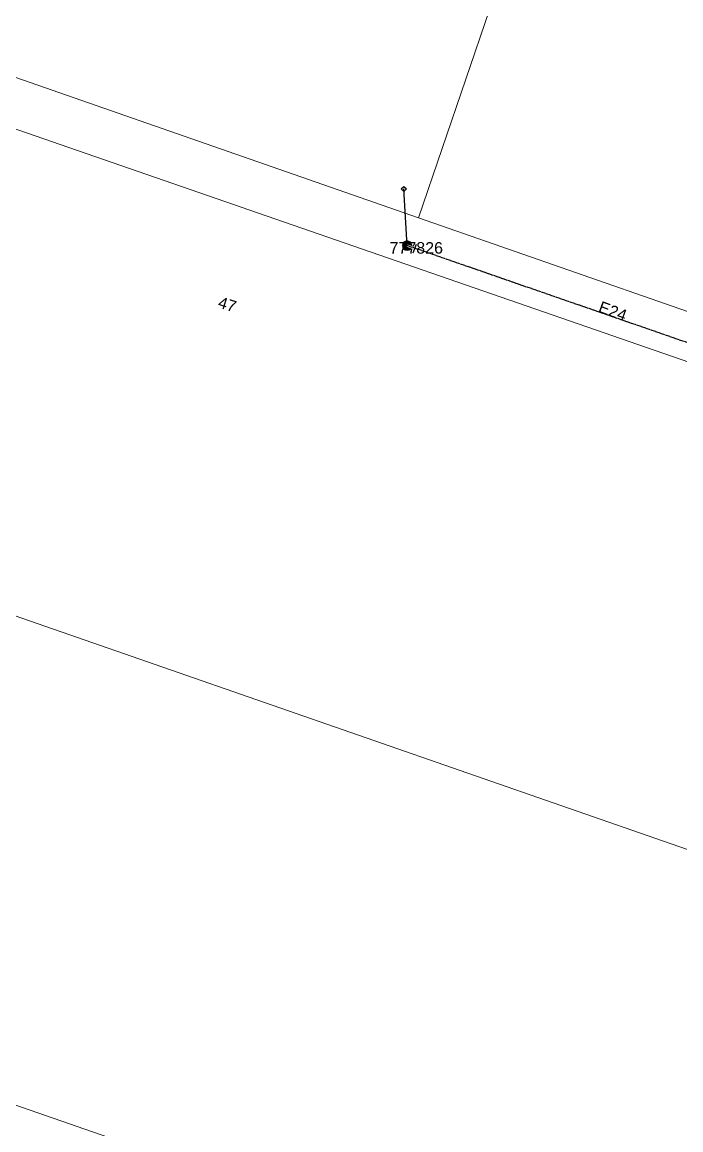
# Model space of a CAD drawing. Header units: metres. Extents: x 301341 to 310479, y 6262403 to 6265281.
# Drawn here: x 302603.3 to 302746.9, y 6264593.7 to 6264835.2 of the extents above; entities that cross this region are included whole.
import ezdxf
from ezdxf.enums import TextEntityAlignment as Align

# ---------------------------------------------------------------- set-up
doc = ezdxf.new("R2010")
doc.units = ezdxf.units.M
doc.linetypes.add('Cable Exist OH', pattern=[1, 1, 0])
doc.layers.get('0').update_dxf_attribs({"color": 6})
doc.layers.add('Cadastre Land Parcels_SP_EXT', color=9, linetype='Continuous', lineweight=5)
doc.layers.add('Cadastre Roads_SP_EXT', color=9, linetype='Continuous', lineweight=5)
for name, color, linetype in [('Mains_LV_EXT', 7, 'Continuous'), ('Services_SP_EXT', 7, 'Continuous'), ('SupportsOH_SP_TR_HV_LV_SL_EXT', 7, 'Continuous')]:
    doc.layers.add(name, color=color, linetype=linetype)
doc.styles.add('POLE_LABEL', font='arial.ttf')
doc.styles.get("Standard").update_dxf_attribs({"font": 'arial.ttf'})

# ---------------------------------------------------------------- blocks, each defined once
blk = doc.blocks.new('CCP_EXT')
at = {"flags": 9}
blk.add_attdef('NOTES', text='', height=0.2, dxfattribs=at).set_placement((0, -2), align=Align.MIDDLE_LEFT)
blk.add_wipeout([(0, 0.57), (0.57, 0), (0, -0.57), (-0.57, 0)])
blk.add_lwpolyline([(-0.57, 0), (0, 0.57), (0.57, 0), (0, -0.57), (-0.57, 0)])
at = {"flags": 1}
blk.add_attdef('Z', (0, 0), '', height=0.2, dxfattribs=at)
at = {"flags": 9}
for tag, p in [('CCP_TYPE', (0, 0)), ('CONSTRUCTED_VOLTAGE', (0, -0.2)), ('OPERATING_VOLTAGE', (0, -0.6)), ('ORIENTATION', (0, -0.8)), ('OWNED_BY', (0, -1)), ('STATE', (0, -1.8)), ('NO_PHASES', (0, -0.4)), ('USAGE', (0, -1.2)), ('LEGEND', (0, -1.4)), ('LIFE_SUPPORT', (0, -1.6))]:
    blk.add_attdef(tag, text='', height=0.2, dxfattribs=at).set_placement(p, align=Align.MIDDLE_LEFT)
blk = doc.blocks.new('POLE_EXT')
blk.add_hatch(color=256).paths.add_polyline_path([(-1, 0, 1), (1, 0, 1)])
blk.add_lwpolyline([(-1, 0, 1), (1, 0, 1)], format="xyb", close=True)
for tag, height, flags, p in [('pNumber', 2.5, 8, (-17.84, 2.07)), ('OWNED_BY', 0.2, 9, (1.35, -0.4)), ('SPECIAL_USE', 0.2, 9, (1.35, -0.8)), ('STATE', 0.2, 9, (1.35, -1)), ('cLV', 0.2, 9, (1.35, -1.4)), ('hDepth', 0.2, 9, (1.35, -1.6)), ('hDia', 0.2, 9, (1.35, -1.8)), ('cHV', 0.2, 9, (1.35, -2)), ('PARENT', 0.2, 9, (1.35, -0.6)), ('USAGE', 0.2, 9, (1.35, -1.2)), ('LBRACKET', 0.2, 9, (1.35, -2.2)), ('LExisting', 0.2, 9, (1.35, -2.4)), ('cLinedev', 0.2, 9, (1.35, -3.4)), ('pExisting', 0.2, 9, (1.35, -3.8)), ('pFooting', 0.2, 9, (1.35, -4.4)), ('pNew', 0.2, 9, (1.35, -4.6)), ('LANTNUMBER', 0.2, 9, (1.35, -2.6)), ('LOther', 0.2, 9, (1.35, -2.8)), ('LRemove', 0.2, 9, (1.35, -3)), ('LEGEND', 0.2, 9, (1.35, -3.2)), ('LOCATION', 0.2, 9, (1.35, -3.6)), ('PFNUMBER', 0.2, 9, (1.35, -4)), ('NEWPFNUMBER', 0.2, 9, (1.35, -4.2)), ('pRelocate', 0.2, 9, (1.35, -5)), ('pRemove', 0.2, 9, (1.35, -5.2)), ('pReplace', 0.2, 9, (1.35, -5.4)), ('pStay', 0.2, 9, (1.35, -5.6)), ('pType', 0.2, 9, (1.35, -5.8)), ('cspan', 0.2, 9, (1.35, -6)), ('STREETNAME', 0.2, 9, (1.35, -6.2)), ('SUBURB', 0.2, 9, (1.35, -6.4)), ('OPERATED_BY', 0.2, 9, (1.36, -7.01)), ('NOTES', 0.2, 9, (1.35, -6.6)), ('MAINTAINED_BY', 0.2, 9, (1.36, -6.81))]:
    blk.add_attdef(tag, text='', height=height, dxfattribs=dict(flags=flags)).set_placement(p, align=Align.MIDDLE_LEFT)
at = {"style": 'POLE_LABEL'}
for tag, height, flags, p in [('ASSET_NUM', 2.5, 8, (2, 2)), ('STRUCTURE_PLANT_NUMBER', 0.2, 9, (1.35, 0.03)), ('STREET_CODE', 0.2, 9, (1.35, -0.2))]:
    blk.add_attdef(tag, text='', height=height, dxfattribs=dict(at, flags=flags)).set_placement(p, align=Align.MIDDLE_LEFT)
at = {"flags": 1}
blk.add_attdef('Z', (1.35, -7.33), '', height=0.2, dxfattribs=at)
blk = doc.blocks.new('End Shackle_EXT')
at = {"flags": 9}
blk.add_attdef('NOTES', text='', height=0.2, dxfattribs=at).set_placement((0, -1.6), align=Align.MIDDLE_LEFT)
blk.add_wipeout([(0, 0.25), (1.81, 0.25), (1.82, -0.25), (0, -0.25)])
blk.add_line((1.81, -1), (1.81, 1))
at = {"flags": 1}
blk.add_attdef('Z', (0, 0), '', height=0.2, dxfattribs=at)
at = {"flags": 9}
for tag, p in [('CONNECTOR_TYPE', (0, 0)), ('CONSTRUCTED_VOLTAGE', (0, -0.2)), ('OPERATING_VOLTAGE', (0, -0.6)), ('ORIENTATION', (0, -0.8)), ('OWNED_BY', (0, -1)), ('STATE', (0, -1.2)), ('NO_PHASES', (0, -0.4)), ('USAGE', (0, -1.4))]:
    blk.add_attdef(tag, text='', height=0.2, dxfattribs=at).set_placement(p, align=Align.MIDDLE_LEFT)

msp = doc.modelspace()

# ---------------------------------------------------------------- linework, layer by layer
at = {"layer": 'Cadastre Land Parcels_SP_EXT', "linetype": 'Continuous'}
msp.add_lwpolyline([(302710.32, 6264852.99), (302584.74, 6264896.73), (302575.02, 6264900.12), (302506.49, 6264923.99), (302510.19, 6264934.46), (302515.24, 6264948.75), (302493.96, 6264956.14), (302448.28, 6264971.99), (302446.88, 6264970.73), (302425.73, 6264953.43), (302393.15, 6264937.51), (302363.24, 6264923.15), (302343.02, 6264913.36), (302689.71, 6264792.54), (302710.32, 6264852.99)], close=True, dxfattribs=at)
for points in [[(302710.32, 6264852.99), (302689.71, 6264792.54), (302797.41, 6264755.04)], [(302793.98, 6264745.39), (302589.05, 6264816.25)], [(302543.04, 6264619.5), (302778.16, 6264537.87), (302811.23, 6264632.93), (302811.23, 6264632.93), (302567.37, 6264717.64)], [(302567.37, 6264717.64), (302811.23, 6264632.93)], [(302527.7, 6264518.52), (302741.76, 6264443.96), (302745.06, 6264442.81), (302778.16, 6264537.87), (302778.16, 6264537.87), (302543.04, 6264619.5)]]:
    msp.add_lwpolyline(points, dxfattribs=at)

# ---------------------------------------------------------------- block references
at = {"layer": 'SupportsOH_SP_TR_HV_LV_SL_EXT'}
ref = msp.add_blockref('POLE_EXT', (302687.19, 6264786.46), dxfattribs=at)
ref.add_attrib('ASSET_NUM', '777826', dxfattribs={"layer": '0', "height": 2.5, "style": 'POLE_LABEL'}).set_placement((302689.19, 6264787.21), align=Align.TOP_CENTER)

# ---------------------------------------------------------------- texts
at = {"layer": 'Cadastre Land Parcels_SP_EXT'}
msp.add_text('47', height=2.5, rotation=342.7839, dxfattribs=at).set_placement((302645.78, 6264773.02))
at = {"layer": 'Mains_LV_EXT'}
msp.add_text('E24', height=2.5, rotation=339.7798, dxfattribs=at).set_placement((302728.7, 6264772.08))

# ---------------------------------------------------------------- next in the draw order: block references
at = {"layer": 'Services_SP_EXT'}
msp.add_blockref('CCP_EXT', (302686.47, 6264798.8), dxfattribs=at)

# ---------------------------------------------------------------- next in the draw order: linework, layer by layer
at = {"layer": 'Cadastre Roads_SP_EXT', "linetype": 'Continuous'}
for points in [[(302797.41, 6264755.04), (302689.71, 6264792.54), (302343.02, 6264913.36)], [(302589.05, 6264816.25), (302793.98, 6264745.39)]]:
    msp.add_lwpolyline(points, dxfattribs=at)
at = {"layer": 'Services_SP_EXT'}
msp.add_lwpolyline([(302687.19, 6264786.46), (302686.47, 6264798.8)], dxfattribs=at)

# ---------------------------------------------------------------- next in the draw order: block references
at = {"layer": 'Mains_LV_EXT', "rotation": 339.7798646814244}
msp.add_blockref('End Shackle_EXT', (302687.19, 6264786.46), dxfattribs=at)

# ---------------------------------------------------------------- next in the draw order: linework, layer by layer
at = {"layer": 'Mains_LV_EXT', "linetype": 'Cable Exist OH'}
msp.add_lwpolyline([(302844.55, 6264732.03), (302779.78, 6264754.39), (302687.19, 6264786.46)], dxfattribs=at)

doc.saveas('drawing.dxf')
